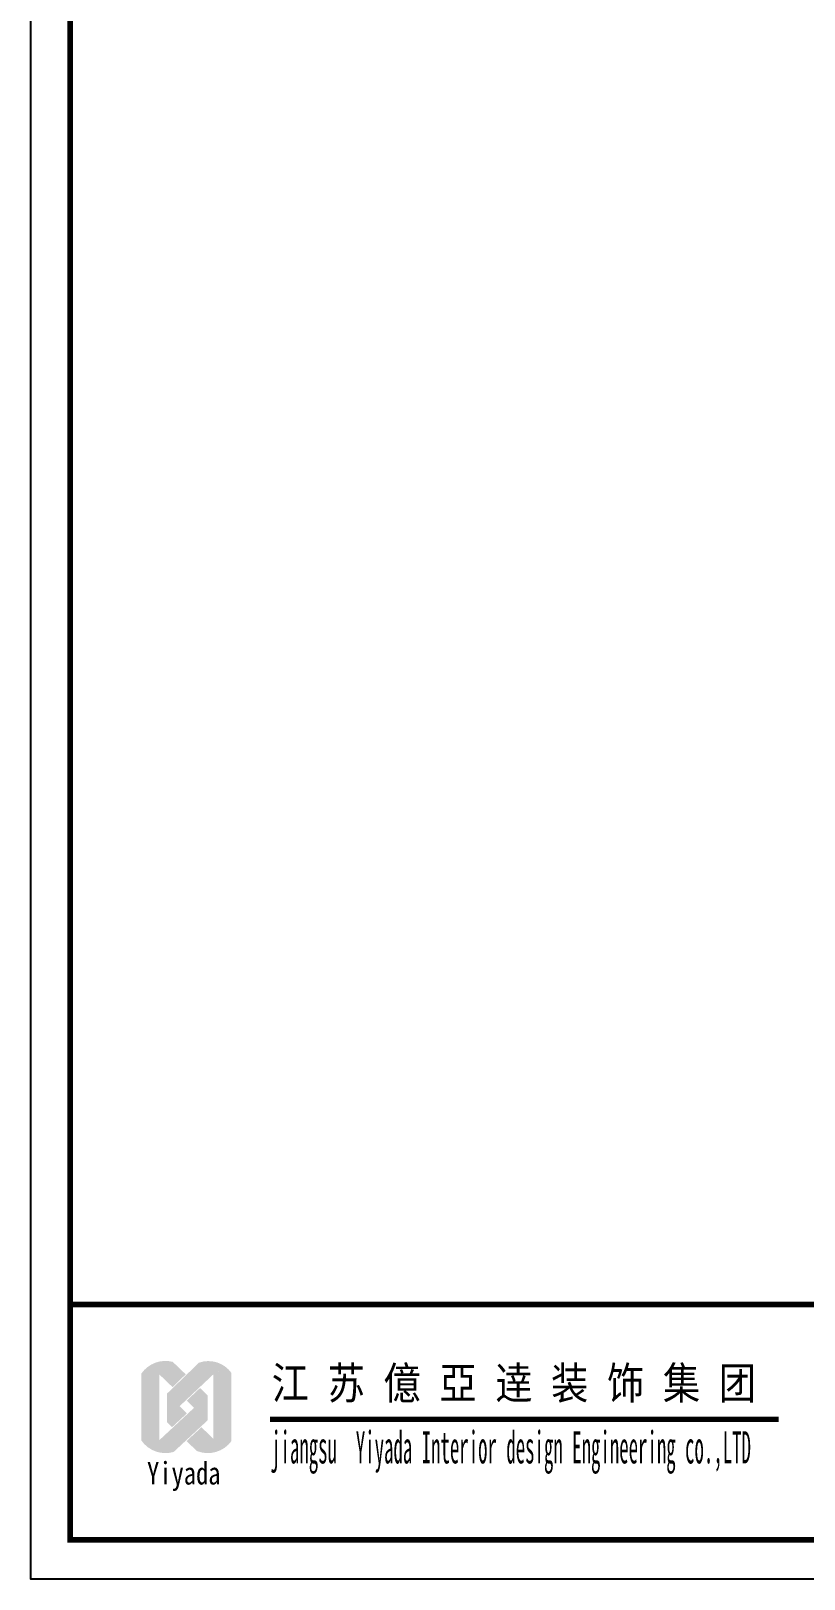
# Model space of a CAD drawing. Header units: millimetres. Extents: x -1705246 to 222838, y -3231245 to 126310.
# Drawn here: x -108740 to -99639, y -10042 to 8185 of the extents above; entities that cross this region are included whole.
import ezdxf

# ---------------------------------------------------------------- set-up
doc = ezdxf.new("R2010")
doc.units = ezdxf.units.MM
for name, color, linetype in [('0-01图框模板说明', 2, 'Continuous'), ('0-02图框细线', 136, 'Continuous'), ('06其他', 8, 'Continuous'), ('TK', 1, 'Continuous')]:
    doc.layers.add(name, color=color, linetype=linetype)
doc.styles.add('H1', font='')
doc.styles.get('H1').set_extended_font_data('SimSun')

msp = doc.modelspace()

# ---------------------------------------------------------------- hatches: boundary and pattern name
at = {"layer": '06其他', "linetype": 'ByBlock'}
h = msp.add_hatch(color=7, dxfattribs=at)
h.set_gradient(color1=(255, 241, 220), color2=(255, 110, 0), rotation=45, tint=1, name='HEMISPHERICAL')
h.paths.add_polyline_path([(-107440.1, -7622.6), (-107440.1, -7632.8, -0.16489), (-107229.4, -7632.8), (-107073.3, -7782.7), (-106917.8, -7632.1), (-107071.1, -7485, 0.3131734)])
h = msp.add_hatch(color=20, dxfattribs=at)
h.set_gradient(color1=(255, 63, 0), color2=(253, 236, 196), tint=1, name='HEMISPHERICAL')
h.paths.add_polyline_path([(-107440.1, -8411.4, 0.3225612), (-107059.7, -8545.9, -0.1677561), (-107229.4, -8407.9), (-107229.4, -7632.8, 0.16489), (-107440.1, -7632.8)])
h = msp.add_hatch(color=16, dxfattribs=at)
h.set_gradient(color1=(127, 0, 0), color2=(204, 0, 0), rotation=135, tint=1, name='INVHEMISPHERICAL')
h.paths.add_polyline_path([(-107137.2, -7858), (-106988.9, -8006.1), (-106592.1, -7631.7, -0.3370418), (-106379.7, -7615.9, 0.3337101), (-106762.1, -7494.8)])
h = msp.add_hatch(color=1, dxfattribs=at)
h.set_gradient(color1=(255, 0, 0), color2=(255, 127, 0), tint=1, name='INVHEMISPHERICAL')
h.paths.add_polyline_path([(-106379.7, -7615.9, 0.3396012), (-106593.3, -7632.9), (-106593.3, -8389.5, -0.3188086), (-106787.3, -8534.9, 0.3432185), (-106379.7, -8418)])
h = msp.add_hatch(color=11, dxfattribs=at)
h.set_gradient(color1=(254, 140, 88), color2=(97, 0, 2), rotation=45, tint=1, name='HEMISPHERICAL')
h.paths.add_polyline_path([(-106907.1, -7942.2), (-106819.6, -8026.2), (-106661.2, -7878.5), (-106749.6, -7793.6)])
h = msp.add_hatch(color=20, dxfattribs=at)
h.set_gradient(color1=(255, 63, 0), color2=(253, 236, 196), rotation=45, tint=1)
h.paths.add_polyline_path([(-107229.4, -8407.9, 0.1677561), (-107059.7, -8545.9), (-106661.2, -8174.6), (-106661.2, -7878.5)])
h = msp.add_hatch(color=18, dxfattribs=at)
h.set_gradient(color1=(76, 0, 0), color2=(127, 0, 0), rotation=45, tint=1, name='CURVED')
h.paths.add_polyline_path([(-107137.2, -7858), (-107137.2, -8196.7), (-107078.2, -8253.8), (-106903.7, -8091.3)])
h = msp.add_hatch(color=16, dxfattribs=at)
h.set_gradient(color1=(127, 0, 0), color2=(204, 0, 0), rotation=45, tint=1, name='CURVED')
h.paths.add_polyline_path([(-106593.3, -8389.5), (-106733.4, -8255.1), (-106908.2, -8418), (-106787.3, -8534.9, 0.3188086)])

# ---------------------------------------------------------------- linework, layer by layer
at = {"layer": '0-01图框模板说明', "color": 2, "const_width": 66.9}
msp.add_lwpolyline([(-70393.9, 16938.4), (-70393.9, -9580.4), (-108277.9, -9580.4), (-108277.9, 16938.4)], close=True, dxfattribs=at)
msp.add_lwpolyline([(-70393.9, -6808.4), (-108283.1, -6808.4)], dxfattribs=at)
at = {"layer": '0-02图框细线'}
msp.add_lwpolyline([(-69931.9, 17400.4), (-69931.9, -10042.4), (-108739.9, -10042.4), (-108739.9, 17400.4)], close=True, dxfattribs=at)
at = {"layer": '0-02图框细线', "ltscale": 0.2, "const_width": 61.5}
msp.add_lwpolyline([(-105927.2, -8161.2), (-99936.3, -8161.2)], dxfattribs=at)

# ---------------------------------------------------------------- texts
at = {"layer": 'TK', "color": 150, "style": 'H1'}
for s, height, width, p in [('江 苏 億 亞 逹 装 饰 集 团', 378.615, 0.85, (-105906.5, -7923.7)), ('jiangsu  Yiyada Interior design Engineering co.,LTD', 378.615, 0.43, (-105912.6, -8680.7)), ('Yiyada ', 265.03, 0.8, (-107373.9, -8929.1))]:
    msp.add_text(s, height=height, dxfattribs=dict(at, width=width)).set_placement(p)

doc.saveas('drawing.dxf')
